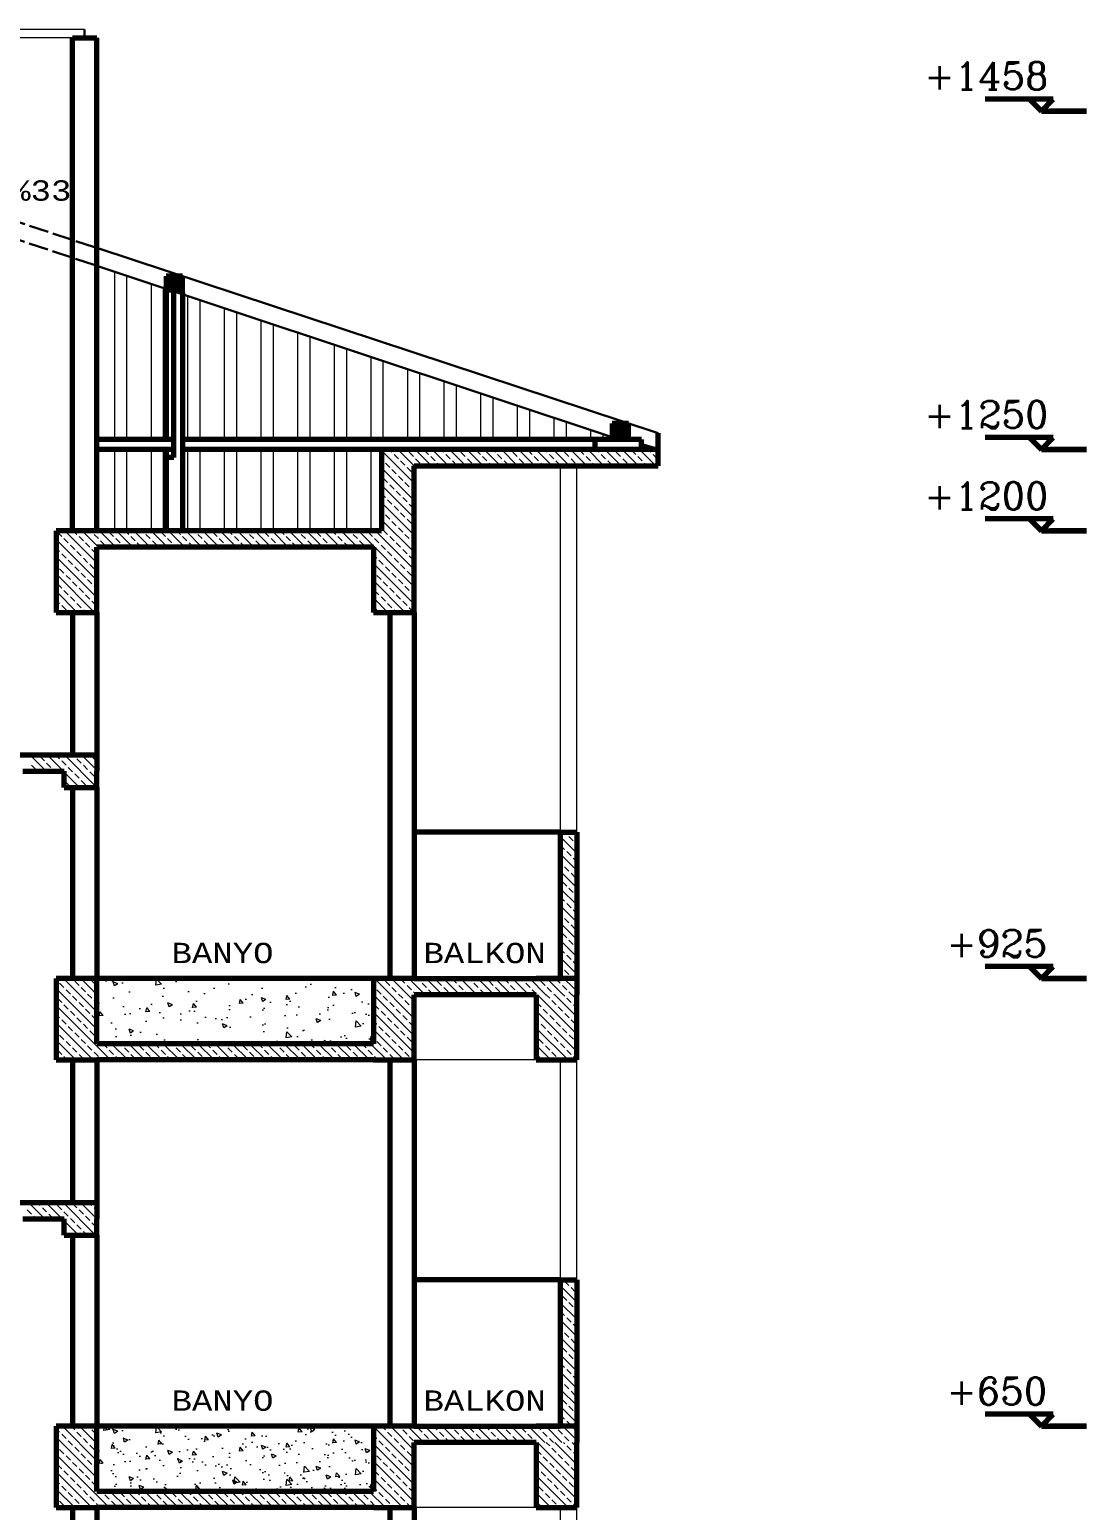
# Model space of a CAD drawing. Header units: millimetres. Extents: x 35860 to 71103, y -11298 to -8385.
# Drawn here: x 55161 to 55810, y -9965 to -9055 of the extents above; entities that cross this region are included whole.
import ezdxf
from ezdxf.enums import TextEntityAlignment as Align

# ---------------------------------------------------------------- set-up
doc = ezdxf.new("R2010")
doc.units = ezdxf.units.MM
doc.header["$MEASUREMENT"] = 0
doc.linetypes.add('ÇİZGİ1', pattern=[15, 12, -3])
doc.layers.get('0').update_dxf_attribs({"lineweight": 15})
for name, color, linetype, lineweight in [('02', 2, 'Continuous', 20), ('03_Yazı', 1, 'Continuous', 30), ('07', 3, 'Continuous', 70)]:
    doc.layers.add(name, color=color, linetype=linetype, lineweight=lineweight)
doc.styles.add('C', font='')
doc.styles.add('ROMANC', font='romanc', dxfattribs={"height": 0.11})
doc.styles.get('C').set_extended_font_data('Courier New Tur')

msp = doc.modelspace()

# ---------------------------------------------------------------- hatches: boundary and pattern name
h = msp.add_hatch()
h.set_pattern_fill('ANSI32,_O', color=256, scale=60, angle=45)
h.set_pattern_definition([(90, (-91.9, 0), (-22.5, 4e-15), []), (90, (-84.4, 7.5), (-22.5, 4e-15), [])])
h.paths.add_polyline_path([(55377.08, -9313.42), (55254.7, -9313.42), (55254.7, -9363.42), (55377.08, -9363.42)])
h.paths.add_polyline_path([(55254.7, -9218.06), (55254.7, -9307.32), (55508.08, -9307.32), (55518.72, -9307.32), (55518.72, -9305.85)])
h.paths.add_polyline_path([(55244.7, -9216.94), (55244.7, -9214.74), (55202.08, -9200.57), (55202.08, -9307.32), (55244.7, -9307.32)])
h.paths.add_polyline_path([(55244.7, -9313.42), (55202.08, -9313.42), (55202.08, -9363.42), (55244.7, -9363.42)])
for points in [[(55244.7, -9216.94), (55244.7, -9206.94), (55254.7, -9206.94), (55254.7, -9216.94)], [(55518.72, -9307.32), (55518.72, -9297.32), (55528.72, -9297.32), (55528.72, -9307.32)]]:
    msp.add_hatch(color=256).paths.add_polyline_path(points)
h = msp.add_hatch()
h.set_pattern_fill('AR-CONC', color=256, scale=4, style=0)
h.set_pattern_definition([(130, (104146.652, -50.935), (-28.690407, -2.510085), [3, -33]), (185, (104146.652, -50.935), (5.550053, 30.087685), [2.4, -26.4]), (79.5486, (104144.26, -51.144), (-23.140375, 27.577582), [2.549608, -28.045684]), (133.8158, (104146.65, -42.935), (-42.689642, -6.62076), [4.5, -49.5]), (83.3644, (104143.094, -43.487), (-37.386508, 38.964715), [3.82441, -42.06852]), (188.8158, (104146.65, -42.935), (-37.386478, 38.964744), [3.6, -39.6]), (159, (104142.652, -44.935), (-23.876282, -16.104756), [3, -33]), (214, (104142.652, -44.935), (-9.732613, 29.006002), [2.4, -26.4]), (108.5486, (104140.662, -46.277), (-33.608905, 12.90122), [2.549608, -28.045684]), (142.5, (104146.652, -50.935), (-0.4863942, 13.3157542), [0, -26.08, 0, -26.8, 0, -26.5]), (172.5, (104146.652, -50.935), (-10.5227815, 15.7764685), [0, -15.28, 0, -25.48, 0, -10.1]), (212.5, (104155.572, -50.935), (-21.3528974, -0.9021949), [0, -10, 0, -31.2, 0, -41.4]), (222.5, (104159.572, -50.935), (-23.327447, 4.004199), [0, -13, 0, -20.72, 0, -29.4])])
h.paths.add_polyline_path([(55202.08, -9638.42), (55372.08, -9638.42), (55372.08, -9678.42), (55202.08, -9678.42)])
h.paths.add_polyline_path([(55202.08, -9913.42), (55372.08, -9913.42), (55372.08, -9953.42), (55202.08, -9953.42)])
h = msp.add_hatch()
h.set_pattern_fill('ANSI33', color=256, scale=30, style=0)
h.set_pattern_definition([(135, (108030.7684, 65.1045), (5.3033009, 5.3033009), []), (135, (108025.465, 65.1045), (5.3033009, 5.3033009), [3.75, -1.875])])
h.paths.add_polyline_path([(55472.08, -9648.42), (55497.08, -9648.42), (55497.08, -9688.42), (55472.08, -9688.42)])
h = msp.add_hatch()
h.set_pattern_fill('AR-CONC', color=256, scale=4, style=0)
h.set_pattern_definition([(130, (104146.652, -325.935), (-28.690407, -2.510085), [3, -33]), (185, (104146.652, -325.935), (5.550053, 30.087685), [2.4, -26.4]), (79.5486, (104144.26, -326.144), (-23.140375, 27.577582), [2.549608, -28.045684]), (133.8158, (104146.65, -317.935), (-42.689642, -6.62076), [4.5, -49.5]), (83.3644, (104143.094, -318.487), (-37.386508, 38.964715), [3.82441, -42.06852]), (188.8158, (104146.65, -317.935), (-37.386478, 38.964744), [3.6, -39.6]), (159, (104142.652, -319.935), (-23.876282, -16.104756), [3, -33]), (214, (104142.652, -319.935), (-9.732613, 29.006002), [2.4, -26.4]), (108.5486, (104140.662, -321.277), (-33.608905, 12.90122), [2.549608, -28.045684]), (142.5, (104146.652, -325.935), (-0.4863942, 13.3157542), [0, -26.08, 0, -26.8, 0, -26.5]), (172.5, (104146.652, -325.935), (-10.5227815, 15.7764685), [0, -15.28, 0, -25.48, 0, -10.1]), (212.5, (104155.572, -325.935), (-21.3528974, -0.9021949), [0, -10, 0, -31.2, 0, -41.4]), (222.5, (104159.572, -325.935), (-23.327447, 4.004199), [0, -13, 0, -20.72, 0, -29.4])])
h.paths.add_polyline_path([(55202.08, -9913.42), (55372.08, -9913.42), (55372.08, -9953.42), (55202.08, -9953.42)])
h.paths.add_polyline_path([(55202.08, -10188.42), (55372.08, -10188.42), (55372.08, -10228.42), (55202.08, -10228.42)])
h = msp.add_hatch()
h.set_pattern_fill('ANSI33', color=256, scale=30, style=0)
h.set_pattern_definition([(135, (108030.7684, -209.8955), (5.3033009, 5.3033009), []), (135, (108025.465, -209.8955), (5.3033009, 5.3033009), [3.75, -1.875])])
h.paths.add_polyline_path([(55472.08, -9923.42), (55497.08, -9923.42), (55497.08, -9963.42), (55472.08, -9963.42)])

# ---------------------------------------------------------------- linework, layer by layer
for p, q in [((55397.08, -9334.08), (55377.08, -9314.08)), ((55383.42, -9315.11), (55381.73, -9313.42)), ((55397.08, -9323.47), (55387.03, -9313.42)), ((55392.7, -9313.78), (55392.34, -9313.42)), ((55396.67, -9317.76), (55394.02, -9315.11)), ((55407.64, -9323.42), (55397.64, -9313.42)), ((55405.96, -9316.43), (55403.3, -9313.78)), ((55418.25, -9323.42), (55408.25, -9313.42)), ((55415.24, -9315.11), (55413.55, -9313.42)), ((55428.85, -9323.42), (55418.85, -9313.42)), ((55424.52, -9313.78), (55424.16, -9313.42)), ((55428.49, -9317.76), (55425.84, -9315.11)), ((55439.46, -9323.42), (55429.46, -9313.42)), ((55437.77, -9316.43), (55435.12, -9313.78)), ((55450.07, -9323.42), (55440.07, -9313.42)), ((55447.06, -9315.11), (55445.37, -9313.42)), ((55460.67, -9323.42), (55450.67, -9313.42)), ((55456.34, -9313.78), (55455.98, -9313.42)), ((55460.31, -9317.76), (55457.66, -9315.11)), ((55471.28, -9323.42), (55461.28, -9313.42)), ((55469.59, -9316.43), (55466.94, -9313.78)), ((55481.89, -9323.42), (55471.89, -9313.42)), ((55478.88, -9315.11), (55477.19, -9313.42)), ((55492.49, -9323.42), (55482.49, -9313.42)), ((55488.16, -9313.78), (55487.8, -9313.42)), ((55492.13, -9317.76), (55489.48, -9315.11)), ((55503.1, -9323.42), (55493.1, -9313.42)), ((55501.41, -9316.43), (55498.76, -9313.78)), ((55513.71, -9323.42), (55503.71, -9313.42)), ((55510.7, -9315.11), (55509.01, -9313.42)), ((55524.31, -9323.42), (55514.31, -9313.42)), ((55519.98, -9313.78), (55519.62, -9313.42)), ((55523.95, -9317.76), (55521.3, -9315.11)), ((55534.92, -9323.42), (55524.92, -9313.42)), ((55533.23, -9316.43), (55530.58, -9313.78)), ((55545.53, -9323.42), (55535.53, -9313.42)), ((55542.51, -9315.11), (55540.83, -9313.42)), ((55547.08, -9314.37), (55546.13, -9313.42)), ((55378.11, -9320.41), (55377.08, -9319.38)), ((55382.09, -9324.39), (55379.44, -9321.74)), ((55387.39, -9319.09), (55384.74, -9316.43)), ((55391.37, -9323.06), (55388.72, -9320.41)), ((55400.65, -9321.74), (55398, -9319.09)), ((55402.34, -9323.42), (55401.98, -9323.06)), ((55409.93, -9320.41), (55407.28, -9317.76)), ((55412.94, -9323.42), (55411.26, -9321.74)), ((55419.21, -9319.09), (55416.56, -9316.43)), ((55423.19, -9323.06), (55420.54, -9320.41)), ((55432.47, -9321.74), (55429.82, -9319.09)), ((55434.16, -9323.42), (55433.8, -9323.06)), ((55441.75, -9320.41), (55439.1, -9317.76)), ((55444.76, -9323.42), (55443.08, -9321.74)), ((55451.03, -9319.09), (55448.38, -9316.43)), ((55455.01, -9323.06), (55452.36, -9320.41)), ((55464.29, -9321.74), (55461.64, -9319.09)), ((55465.98, -9323.42), (55465.62, -9323.06)), ((55473.57, -9320.41), (55470.92, -9317.76)), ((55476.58, -9323.42), (55474.9, -9321.74)), ((55482.85, -9319.09), (55480.2, -9316.43)), ((55486.83, -9323.06), (55484.18, -9320.41)), ((55487.08, -9548.42), (55487.08, -9323.42)), ((55496.11, -9321.74), (55493.46, -9319.09)), ((55497.08, -9548.42), (55497.08, -9323.42)), ((55497.8, -9323.42), (55497.44, -9323.06)), ((55505.39, -9320.41), (55502.74, -9317.76)), ((55508.4, -9323.42), (55506.72, -9321.74)), ((55514.67, -9319.09), (55512.02, -9316.43)), ((55518.65, -9323.06), (55516, -9320.41)), ((55527.93, -9321.74), (55525.28, -9319.09)), ((55529.62, -9323.42), (55529.26, -9323.06)), ((55537.21, -9320.41), (55534.56, -9317.76)), ((55540.22, -9323.42), (55538.54, -9321.74)), ((55546.49, -9319.09), (55543.84, -9316.43)), ((55397.08, -9344.69), (55377.08, -9324.69)), ((55380.76, -9333.67), (55378.11, -9331.02)), ((55386.07, -9328.37), (55383.42, -9325.72)), ((55390.05, -9332.34), (55387.39, -9329.69)), ((55395.35, -9327.04), (55392.7, -9324.39)), ((55397.08, -9328.78), (55396.67, -9328.37)), ((55397.08, -9355.29), (55377.08, -9335.29)), ((55379.44, -9342.95), (55377.08, -9340.6)), ((55384.74, -9337.65), (55382.09, -9335)), ((55388.72, -9341.63), (55386.07, -9338.97)), ((55394.02, -9336.32), (55391.37, -9333.67)), ((55397.08, -9339.38), (55395.35, -9337.65)), ((55397.08, -9365.9), (55377.08, -9345.9)), ((55378.11, -9352.23), (55377.08, -9351.2)), ((55383.42, -9346.93), (55380.76, -9344.28)), ((55387.39, -9350.91), (55384.74, -9348.25)), ((55392.7, -9345.6), (55390.05, -9342.95)), ((55396.67, -9349.58), (55394.02, -9346.93)), ((55397.08, -9376.51), (55377.08, -9356.51)), ((55382.09, -9356.21), (55379.44, -9353.56)), ((55386.07, -9360.19), (55383.42, -9357.54)), ((55391.37, -9354.88), (55388.72, -9352.23)), ((55395.35, -9358.86), (55392.7, -9356.21)), ((55397.08, -9360.6), (55396.67, -9360.19)), ((55202.08, -9393.64), (55177.08, -9368.64)), ((55180.56, -9366.82), (55177.91, -9364.16)), ((55184.54, -9370.79), (55181.89, -9368.14)), ((55202.08, -9383.03), (55182.47, -9363.42)), ((55189.85, -9365.49), (55187.78, -9363.42)), ((55193.82, -9369.47), (55191.17, -9366.82)), ((55203.08, -9373.42), (55193.08, -9363.42)), ((55199.13, -9364.16), (55198.38, -9363.42)), ((55203.1, -9368.14), (55200.45, -9365.49)), ((55213.69, -9373.42), (55203.69, -9363.42)), ((55207.08, -9372.12), (55204.43, -9369.47)), ((55212.38, -9366.82), (55209.73, -9364.16)), ((55216.36, -9370.79), (55213.71, -9368.14)), ((55224.29, -9373.42), (55214.29, -9363.42)), ((55221.67, -9365.49), (55219.6, -9363.42)), ((55225.64, -9369.47), (55222.99, -9366.82)), ((55234.9, -9373.42), (55224.9, -9363.42)), ((55230.95, -9364.16), (55230.2, -9363.42)), ((55234.92, -9368.14), (55232.27, -9365.49)), ((55245.51, -9373.42), (55235.51, -9363.42)), ((55238.9, -9372.12), (55236.25, -9369.47)), ((55244.2, -9366.82), (55241.55, -9364.16)), ((55248.18, -9370.79), (55245.53, -9368.14)), ((55256.11, -9373.42), (55246.11, -9363.42)), ((55253.49, -9365.49), (55251.42, -9363.42)), ((55257.46, -9369.47), (55254.81, -9366.82)), ((55266.72, -9373.42), (55256.72, -9363.42)), ((55262.77, -9364.16), (55262.02, -9363.42)), ((55266.74, -9368.14), (55264.09, -9365.49)), ((55277.33, -9373.42), (55267.33, -9363.42)), ((55270.72, -9372.12), (55268.07, -9369.47)), ((55276.02, -9366.82), (55273.37, -9364.16)), ((55280, -9370.79), (55277.35, -9368.14)), ((55287.93, -9373.42), (55277.93, -9363.42)), ((55285.3, -9365.49), (55283.24, -9363.42)), ((55289.28, -9369.47), (55286.63, -9366.82)), ((55298.54, -9373.42), (55288.54, -9363.42)), ((55294.59, -9364.16), (55293.84, -9363.42)), ((55298.56, -9368.14), (55295.91, -9365.49)), ((55309.15, -9373.42), (55299.15, -9363.42)), ((55302.54, -9372.12), (55299.89, -9369.47)), ((55307.84, -9366.82), (55305.19, -9364.16)), ((55311.82, -9370.79), (55309.17, -9368.14)), ((55319.75, -9373.42), (55309.75, -9363.42)), ((55317.12, -9365.49), (55315.06, -9363.42)), ((55321.1, -9369.47), (55318.45, -9366.82)), ((55330.36, -9373.42), (55320.36, -9363.42)), ((55326.41, -9364.16), (55325.66, -9363.42)), ((55330.38, -9368.14), (55327.73, -9365.49)), ((55340.97, -9373.42), (55330.97, -9363.42)), ((55334.36, -9372.12), (55331.71, -9369.47)), ((55339.66, -9366.82), (55337.01, -9364.16)), ((55343.64, -9370.79), (55340.99, -9368.14)), ((55351.57, -9373.42), (55341.57, -9363.42)), ((55348.94, -9365.49), (55346.88, -9363.42)), ((55352.92, -9369.47), (55350.27, -9366.82)), ((55362.18, -9373.42), (55352.18, -9363.42)), ((55358.23, -9364.16), (55357.48, -9363.42)), ((55362.2, -9368.14), (55359.55, -9365.49)), ((55397.08, -9397.72), (55362.79, -9363.42)), ((55366.18, -9372.12), (55363.53, -9369.47)), ((55371.48, -9366.82), (55368.83, -9364.16)), ((55375.46, -9370.79), (55372.81, -9368.14)), ((55397.08, -9387.11), (55373.39, -9363.42)), ((55380.76, -9365.49), (55378.11, -9362.84)), ((55384.74, -9369.47), (55382.09, -9366.82)), ((55390.05, -9364.16), (55387.39, -9361.51)), ((55394.02, -9368.14), (55391.37, -9365.49)), ((55397.08, -9371.2), (55395.35, -9369.47)), ((55179.24, -9376.1), (55177.08, -9373.94)), ((55183.22, -9380.07), (55180.56, -9377.42)), ((55188.52, -9374.77), (55185.87, -9372.12)), ((55192.5, -9378.75), (55189.85, -9376.1)), ((55197.8, -9373.45), (55195.15, -9370.79)), ((55201.78, -9377.42), (55199.13, -9374.77)), ((55218.99, -9373.42), (55217.69, -9372.12)), ((55229.6, -9373.42), (55226.97, -9370.79)), ((55250.81, -9373.42), (55249.51, -9372.12)), ((55261.42, -9373.42), (55258.79, -9370.79)), ((55282.63, -9373.42), (55281.33, -9372.12)), ((55293.24, -9373.42), (55290.61, -9370.79)), ((55314.45, -9373.42), (55313.15, -9372.12)), ((55325.06, -9373.42), (55322.43, -9370.79)), ((55346.27, -9373.42), (55344.97, -9372.12)), ((55356.88, -9373.42), (55354.25, -9370.79)), ((55374.14, -9380.07), (55372.08, -9378.02)), ((55379.44, -9374.77), (55376.79, -9372.12)), ((55383.42, -9378.75), (55380.76, -9376.1)), ((55388.72, -9373.45), (55386.07, -9370.79)), ((55392.7, -9377.42), (55390.05, -9374.77)), ((55396.67, -9381.4), (55394.02, -9378.75)), ((55202.08, -9404.25), (55177.08, -9379.25)), ((55177.91, -9385.38), (55177.08, -9384.55)), ((55181.89, -9389.36), (55179.24, -9386.7)), ((55187.19, -9384.05), (55184.54, -9381.4)), ((55191.17, -9388.03), (55188.52, -9385.38)), ((55196.47, -9382.73), (55193.82, -9380.07)), ((55200.45, -9386.7), (55197.8, -9384.05)), ((55397.08, -9408.33), (55372.08, -9383.33)), ((55378.11, -9384.05), (55375.46, -9381.4)), ((55382.09, -9388.03), (55379.44, -9385.38)), ((55387.39, -9382.73), (55384.74, -9380.07)), ((55391.37, -9386.7), (55388.72, -9384.05)), ((55200.65, -9413.42), (55177.08, -9389.85)), ((55180.56, -9398.64), (55177.91, -9395.98)), ((55185.87, -9393.33), (55183.22, -9390.68)), ((55189.85, -9397.31), (55187.19, -9394.66)), ((55195.15, -9392.01), (55192.5, -9389.36)), ((55199.13, -9395.98), (55196.47, -9393.33)), ((55202.08, -9388.34), (55201.78, -9388.03)), ((55372.81, -9389.36), (55372.08, -9388.63)), ((55391.57, -9413.42), (55372.08, -9393.93)), ((55376.79, -9393.33), (55374.14, -9390.68)), ((55380.76, -9397.31), (55378.11, -9394.66)), ((55386.07, -9392.01), (55383.42, -9389.36)), ((55390.05, -9395.98), (55387.39, -9393.33)), ((55395.35, -9390.68), (55392.7, -9388.03)), ((55397.08, -9392.42), (55396.67, -9392.01)), ((55190.05, -9413.42), (55177.08, -9400.46)), ((55179.24, -9407.92), (55177.08, -9405.76)), ((55184.54, -9402.61), (55181.89, -9399.96)), ((55188.52, -9406.59), (55185.87, -9403.94)), ((55193.82, -9401.29), (55191.17, -9398.64)), ((55197.8, -9405.26), (55195.15, -9402.61)), ((55202.08, -9398.94), (55200.45, -9397.31)), ((55380.97, -9413.42), (55372.08, -9404.54)), ((55375.46, -9402.61), (55372.81, -9399.96)), ((55379.44, -9406.59), (55376.79, -9403.94)), ((55384.74, -9401.29), (55382.09, -9398.64)), ((55388.72, -9405.26), (55386.07, -9402.61)), ((55394.02, -9399.96), (55391.37, -9397.31)), ((55397.08, -9403.02), (55395.35, -9401.29)), ((55179.44, -9413.42), (55177.08, -9411.07)), ((55183.22, -9411.89), (55180.56, -9409.24)), ((55184.74, -9413.42), (55184.54, -9413.22)), ((55192.5, -9410.57), (55189.85, -9407.92)), ((55195.35, -9413.42), (55193.82, -9411.89)), ((55201.78, -9409.24), (55199.13, -9406.59)), ((55374.14, -9411.89), (55372.08, -9409.84)), ((55375.66, -9413.42), (55375.46, -9413.22)), ((55383.42, -9410.57), (55380.76, -9407.92)), ((55386.27, -9413.42), (55384.74, -9411.89)), ((55392.7, -9409.24), (55390.05, -9406.59)), ((55396.67, -9413.22), (55394.02, -9410.57)), ((55170.94, -9510.98), (55160.94, -9500.98)), ((55169.96, -9504.7), (55167.31, -9502.05)), ((55173.94, -9508.68), (55171.28, -9506.03)), ((55181.54, -9510.98), (55171.54, -9500.98)), ((55179.24, -9503.38), (55176.85, -9500.98)), ((55183.22, -9507.35), (55180.56, -9504.7)), ((55202.08, -9520.92), (55182.15, -9500.98)), ((55188.52, -9502.05), (55187.45, -9500.98)), ((55192.5, -9506.03), (55189.85, -9503.38)), ((55202.08, -9510.31), (55192.76, -9500.98)), ((55201.78, -9504.7), (55199.13, -9502.05)), ((55164.65, -9510.01), (55162, -9507.35)), ((55176.24, -9510.98), (55175.26, -9510.01)), ((55191.54, -9520.98), (55182.08, -9511.52)), ((55187.19, -9511.33), (55184.54, -9508.68)), ((55191.17, -9515.31), (55188.52, -9512.66)), ((55196.47, -9510.01), (55193.82, -9507.35)), ((55200.45, -9513.98), (55197.8, -9511.33)), ((55202.08, -9515.61), (55201.78, -9515.31)), ((55185.87, -9520.61), (55183.22, -9517.96)), ((55195.15, -9519.29), (55192.5, -9516.63)), ((55196.85, -9520.98), (55196.47, -9520.61)), ((55497.08, -9561.36), (55487.08, -9551.36)), ((55490.81, -9549.78), (55489.45, -9548.42)), ((55494.79, -9553.76), (55492.13, -9551.11)), ((55497.08, -9550.75), (55494.75, -9548.42)), ((55489.48, -9559.06), (55487.08, -9556.66)), ((55493.46, -9563.04), (55490.81, -9560.39)), ((55497.08, -9556.06), (55496.11, -9555.08)), ((55497.08, -9571.97), (55487.08, -9561.97)), ((55488.16, -9568.34), (55487.08, -9567.27)), ((55492.13, -9572.32), (55489.48, -9569.67)), ((55497.08, -9566.66), (55494.79, -9564.36)), ((55497.08, -9582.57), (55487.08, -9572.57)), ((55490.81, -9581.6), (55488.16, -9578.95)), ((55496.11, -9576.3), (55493.46, -9573.64)), ((55497.08, -9593.18), (55487.08, -9583.18)), ((55494.79, -9585.58), (55492.13, -9582.93)), ((55497.08, -9587.88), (55496.11, -9586.9)), ((55489.48, -9590.88), (55487.08, -9588.48)), ((55497.08, -9603.79), (55487.08, -9593.79)), ((55493.46, -9594.86), (55490.81, -9592.21)), ((55497.08, -9598.48), (55494.79, -9596.18)), ((55488.16, -9600.16), (55487.08, -9599.09)), ((55497.08, -9614.39), (55487.08, -9604.39)), ((55492.13, -9604.14), (55489.48, -9601.49)), ((55496.11, -9608.12), (55493.46, -9605.46)), ((55497.08, -9625), (55487.08, -9615)), ((55490.81, -9613.42), (55488.16, -9610.77)), ((55494.79, -9617.4), (55492.13, -9614.75)), ((55489.48, -9622.7), (55487.08, -9620.3)), ((55493.46, -9626.68), (55490.81, -9624.03)), ((55497.08, -9619.7), (55496.11, -9618.72)), ((55497.08, -9635.61), (55487.08, -9625.61)), ((55488.16, -9631.98), (55487.08, -9630.91)), ((55492.13, -9635.96), (55489.48, -9633.31)), ((55497.08, -9630.3), (55494.79, -9628)), ((55177.91, -9639.94), (55177.08, -9639.11)), ((55181.89, -9643.91), (55179.24, -9641.26)), ((55202.08, -9658.8), (55181.7, -9638.42)), ((55187.19, -9638.61), (55187.01, -9638.42)), ((55191.17, -9642.59), (55188.52, -9639.94)), ((55202.08, -9648.2), (55192.31, -9638.42)), ((55200.45, -9641.26), (55197.8, -9638.61)), ((55202.08, -9642.89), (55201.78, -9642.59)), ((55397.08, -9662.88), (55372.62, -9638.42)), ((55378.11, -9638.61), (55377.92, -9638.42)), ((55382.09, -9642.59), (55379.44, -9639.94)), ((55397.08, -9652.28), (55383.23, -9638.42)), ((55391.37, -9641.26), (55388.72, -9638.61)), ((55395.35, -9645.24), (55392.7, -9642.59)), ((55403.83, -9648.42), (55393.83, -9638.42)), ((55400.65, -9639.94), (55399.14, -9638.42)), ((55404.63, -9643.91), (55401.98, -9641.26)), ((55414.44, -9648.42), (55404.44, -9638.42)), ((55409.93, -9638.61), (55409.74, -9638.42)), ((55413.91, -9642.59), (55411.26, -9639.94)), ((55425.05, -9648.42), (55415.05, -9638.42)), ((55423.19, -9641.26), (55420.54, -9638.61)), ((55427.17, -9645.24), (55424.52, -9642.59)), ((55435.65, -9648.42), (55425.65, -9638.42)), ((55432.47, -9639.94), (55430.96, -9638.42)), ((55436.45, -9643.91), (55433.8, -9641.26)), ((55446.26, -9648.42), (55436.26, -9638.42)), ((55441.75, -9638.61), (55441.56, -9638.42)), ((55445.73, -9642.59), (55443.08, -9639.94)), ((55456.87, -9648.42), (55446.87, -9638.42)), ((55455.01, -9641.26), (55452.36, -9638.61)), ((55458.99, -9645.24), (55456.34, -9642.59)), ((55467.47, -9648.42), (55457.47, -9638.42)), ((55464.29, -9639.94), (55462.78, -9638.42)), ((55468.27, -9643.91), (55465.62, -9641.26)), ((55478.08, -9648.42), (55468.08, -9638.42)), ((55473.57, -9638.61), (55473.38, -9638.42)), ((55477.55, -9642.59), (55474.9, -9639.94)), ((55488.69, -9648.42), (55478.69, -9638.42)), ((55486.83, -9641.26), (55484.18, -9638.61)), ((55497.08, -9646.21), (55487.08, -9636.21)), ((55490.81, -9645.24), (55488.16, -9642.59)), ((55496.11, -9639.94), (55493.46, -9637.28)), ((55202.08, -9669.41), (55177.08, -9644.41)), ((55180.56, -9653.19), (55177.91, -9650.54)), ((55185.87, -9647.89), (55183.22, -9645.24)), ((55189.85, -9651.87), (55187.19, -9649.22)), ((55195.15, -9646.57), (55192.5, -9643.91)), ((55199.13, -9650.54), (55196.47, -9647.89)), ((55372.81, -9643.91), (55372.08, -9643.19)), ((55397.08, -9673.49), (55372.08, -9648.49)), ((55376.79, -9647.89), (55374.14, -9645.24)), ((55380.76, -9651.87), (55378.11, -9649.22)), ((55386.07, -9646.57), (55383.42, -9643.91)), ((55390.05, -9650.54), (55387.39, -9647.89)), ((55398.53, -9648.42), (55396.67, -9646.57)), ((55408.61, -9647.89), (55405.96, -9645.24)), ((55417.89, -9646.57), (55415.24, -9643.91)), ((55419.74, -9648.42), (55419.21, -9647.89)), ((55430.35, -9648.42), (55428.49, -9646.57)), ((55440.43, -9647.89), (55437.77, -9645.24)), ((55449.71, -9646.57), (55447.06, -9643.91)), ((55451.56, -9648.42), (55451.03, -9647.89)), ((55462.17, -9648.42), (55460.31, -9646.57)), ((55472.25, -9647.89), (55469.59, -9645.24)), ((55481.53, -9646.57), (55478.88, -9643.91)), ((55483.38, -9648.42), (55482.85, -9647.89)), ((55493.99, -9648.42), (55492.13, -9646.57)), ((55210.49, -9688.42), (55177.08, -9655.02)), ((55179.24, -9662.48), (55177.08, -9660.32)), ((55184.54, -9657.17), (55181.89, -9654.52)), ((55188.52, -9661.15), (55185.87, -9658.5)), ((55193.82, -9655.85), (55191.17, -9653.19)), ((55197.8, -9659.82), (55195.15, -9657.17)), ((55202.08, -9653.5), (55200.45, -9651.87)), ((55397.08, -9684.1), (55372.08, -9659.1)), ((55375.46, -9657.17), (55372.81, -9654.52)), ((55379.44, -9661.15), (55376.79, -9658.5)), ((55384.74, -9655.85), (55382.09, -9653.19)), ((55388.72, -9659.82), (55386.07, -9657.17)), ((55394.02, -9654.52), (55391.37, -9651.87)), ((55397.08, -9657.58), (55395.35, -9655.85)), ((55199.88, -9688.42), (55177.08, -9665.62)), ((55183.22, -9666.45), (55180.56, -9663.8)), ((55187.19, -9670.43), (55184.54, -9667.78)), ((55192.5, -9665.13), (55189.85, -9662.48)), ((55196.47, -9669.1), (55193.82, -9666.45)), ((55201.78, -9663.8), (55199.13, -9661.15)), ((55374.14, -9666.45), (55372.08, -9664.4)), ((55390.8, -9688.42), (55372.08, -9669.7)), ((55378.11, -9670.43), (55375.46, -9667.78)), ((55383.42, -9665.13), (55380.76, -9662.48)), ((55387.39, -9669.1), (55384.74, -9666.45)), ((55392.7, -9663.8), (55390.05, -9661.15)), ((55396.67, -9667.78), (55394.02, -9665.13)), ((55177.91, -9671.76), (55177.08, -9670.93)), ((55189.28, -9688.42), (55177.08, -9676.23)), ((55181.89, -9675.73), (55179.24, -9673.08)), ((55185.87, -9679.71), (55183.22, -9677.06)), ((55191.17, -9674.41), (55188.52, -9671.76)), ((55195.15, -9678.38), (55192.5, -9675.73)), ((55200.45, -9673.08), (55197.8, -9670.43)), ((55202.08, -9674.71), (55201.78, -9674.41)), ((55208.41, -9681.04), (55205.79, -9678.42)), ((55221.1, -9688.42), (55211.1, -9678.42)), ((55217.69, -9679.71), (55216.4, -9678.42)), ((55231.7, -9688.42), (55221.7, -9678.42)), ((55242.31, -9688.42), (55232.31, -9678.42)), ((55240.23, -9681.04), (55237.61, -9678.42)), ((55252.92, -9688.42), (55242.92, -9678.42)), ((55249.51, -9679.71), (55248.22, -9678.42)), ((55263.52, -9688.42), (55253.52, -9678.42)), ((55274.13, -9688.42), (55264.13, -9678.42)), ((55272.05, -9681.04), (55269.43, -9678.42)), ((55284.74, -9688.42), (55274.74, -9678.42)), ((55281.33, -9679.71), (55280.04, -9678.42)), ((55295.34, -9688.42), (55285.34, -9678.42)), ((55305.95, -9688.42), (55295.95, -9678.42)), ((55303.87, -9681.04), (55301.25, -9678.42)), ((55316.56, -9688.42), (55306.56, -9678.42)), ((55313.15, -9679.71), (55311.86, -9678.42)), ((55327.16, -9688.42), (55317.16, -9678.42)), ((55337.77, -9688.42), (55327.77, -9678.42)), ((55335.69, -9681.04), (55333.07, -9678.42)), ((55348.38, -9688.42), (55338.38, -9678.42)), ((55344.97, -9679.71), (55343.68, -9678.42)), ((55358.98, -9688.42), (55348.98, -9678.42)), ((55369.59, -9688.42), (55359.59, -9678.42)), ((55367.51, -9681.04), (55364.89, -9678.42)), ((55380.2, -9688.42), (55370.2, -9678.42)), ((55372.81, -9675.73), (55372.08, -9675.01)), ((55376.79, -9679.71), (55374.14, -9677.06)), ((55382.09, -9674.41), (55379.44, -9671.76)), ((55386.07, -9678.38), (55383.42, -9675.73)), ((55391.37, -9673.08), (55388.72, -9670.43)), ((55395.35, -9677.06), (55392.7, -9674.41)), ((55397.08, -9678.79), (55396.67, -9678.38)), ((55178.67, -9688.42), (55177.08, -9686.84)), ((55180.56, -9685.01), (55177.91, -9682.36)), ((55183.97, -9688.42), (55181.89, -9686.34)), ((55189.85, -9683.69), (55187.19, -9681.04)), ((55193.82, -9687.67), (55191.17, -9685.01)), ((55199.13, -9682.36), (55196.47, -9679.71)), ((55203.1, -9686.34), (55200.45, -9683.69)), ((55205.19, -9688.42), (55204.43, -9687.67)), ((55212.38, -9685.01), (55209.73, -9682.36)), ((55215.79, -9688.42), (55213.71, -9686.34)), ((55221.67, -9683.69), (55219.01, -9681.04)), ((55225.64, -9687.67), (55222.99, -9685.01)), ((55230.95, -9682.36), (55228.29, -9679.71)), ((55234.92, -9686.34), (55232.27, -9683.69)), ((55237.01, -9688.42), (55236.25, -9687.67)), ((55244.2, -9685.01), (55241.55, -9682.36)), ((55247.61, -9688.42), (55245.53, -9686.34)), ((55253.49, -9683.69), (55250.83, -9681.04)), ((55257.46, -9687.67), (55254.81, -9685.01)), ((55262.77, -9682.36), (55260.11, -9679.71)), ((55266.74, -9686.34), (55264.09, -9683.69)), ((55268.83, -9688.42), (55268.07, -9687.67)), ((55276.02, -9685.01), (55273.37, -9682.36)), ((55279.43, -9688.42), (55277.35, -9686.34)), ((55285.3, -9683.69), (55282.65, -9681.04)), ((55289.28, -9687.67), (55286.63, -9685.01)), ((55294.59, -9682.36), (55291.93, -9679.71)), ((55298.56, -9686.34), (55295.91, -9683.69)), ((55300.65, -9688.42), (55299.89, -9687.67)), ((55307.84, -9685.01), (55305.19, -9682.36)), ((55311.25, -9688.42), (55309.17, -9686.34)), ((55317.12, -9683.69), (55314.47, -9681.04)), ((55321.1, -9687.67), (55318.45, -9685.01)), ((55326.41, -9682.36), (55323.75, -9679.71)), ((55330.38, -9686.34), (55327.73, -9683.69)), ((55332.47, -9688.42), (55331.71, -9687.67)), ((55339.66, -9685.01), (55337.01, -9682.36)), ((55343.07, -9688.42), (55340.99, -9686.34)), ((55348.94, -9683.69), (55346.29, -9681.04)), ((55352.92, -9687.67), (55350.27, -9685.01)), ((55358.23, -9682.36), (55355.57, -9679.71)), ((55362.2, -9686.34), (55359.55, -9683.69)), ((55364.29, -9688.42), (55363.53, -9687.67)), ((55371.48, -9685.01), (55368.83, -9682.36)), ((55374.89, -9688.42), (55372.81, -9686.34)), ((55380.76, -9683.69), (55378.11, -9681.04)), ((55384.74, -9687.67), (55382.09, -9685.01)), ((55390.05, -9682.36), (55387.39, -9679.71)), ((55394.02, -9686.34), (55391.37, -9683.69)), ((55396.11, -9688.42), (55395.35, -9687.67)), ((55487.08, -9823.42), (55487.08, -9688.42)), ((55497.08, -9823.42), (55497.08, -9688.42)), ((55170.16, -9785.98), (55160.16, -9775.98)), ((55167.31, -9777.82), (55165.47, -9775.98)), ((55171.28, -9781.8), (55168.63, -9779.15)), ((55180.77, -9785.98), (55170.77, -9775.98)), ((55176.59, -9776.5), (55176.07, -9775.98)), ((55180.56, -9780.47), (55177.91, -9777.82)), ((55201.38, -9795.98), (55181.38, -9775.98)), ((55189.85, -9779.15), (55187.19, -9776.5)), ((55202.08, -9786.08), (55191.98, -9775.98)), ((55199.13, -9777.82), (55197.29, -9775.98)), ((55202.08, -9780.78), (55200.45, -9779.15)), ((55162, -9783.13), (55159.35, -9780.47)), ((55164.86, -9785.98), (55163.33, -9784.45)), ((55175.26, -9785.78), (55172.61, -9783.13)), ((55184.54, -9784.45), (55181.89, -9781.8)), ((55190.77, -9795.98), (55182.08, -9787.3)), ((55188.52, -9788.43), (55185.87, -9785.78)), ((55193.82, -9783.13), (55191.17, -9780.47)), ((55197.8, -9787.1), (55195.15, -9784.45)), ((55183.22, -9793.73), (55182.08, -9792.6)), ((55185.47, -9795.98), (55184.54, -9795.06)), ((55192.5, -9792.41), (55189.85, -9789.75)), ((55196.07, -9795.98), (55193.82, -9793.73)), ((55201.78, -9791.08), (55199.13, -9788.43)), ((55492.13, -9826.88), (55489.48, -9824.23)), ((55497.08, -9826.52), (55493.98, -9823.42)), ((55497.08, -9837.13), (55487.08, -9827.13)), ((55490.81, -9836.16), (55488.16, -9833.51)), ((55496.11, -9830.85), (55493.46, -9828.2)), ((55497.08, -9847.74), (55487.08, -9837.74)), ((55494.79, -9840.14), (55492.13, -9837.48)), ((55497.08, -9842.43), (55496.11, -9841.46)), ((55489.48, -9845.44), (55487.08, -9843.04)), ((55497.08, -9858.34), (55487.08, -9848.34)), ((55493.46, -9849.42), (55490.81, -9846.76)), ((55497.08, -9853.04), (55494.79, -9850.74)), ((55488.16, -9854.72), (55487.08, -9853.65)), ((55497.08, -9868.95), (55487.08, -9858.95)), ((55492.13, -9858.7), (55489.48, -9856.05)), ((55496.11, -9862.67), (55493.46, -9860.02)), ((55497.08, -9879.56), (55487.08, -9869.56)), ((55490.81, -9867.98), (55488.16, -9865.33)), ((55494.79, -9871.96), (55492.13, -9869.3)), ((55489.48, -9877.26), (55487.08, -9874.86)), ((55493.46, -9881.24), (55490.81, -9878.58)), ((55497.08, -9874.25), (55496.11, -9873.28)), ((55497.08, -9890.16), (55487.08, -9880.16)), ((55488.16, -9886.54), (55487.08, -9885.47)), ((55492.13, -9890.52), (55489.48, -9887.87)), ((55497.08, -9884.86), (55494.79, -9882.56)), ((55497.08, -9900.77), (55487.08, -9890.77)), ((55490.81, -9899.8), (55488.16, -9897.15)), ((55496.11, -9894.49), (55493.46, -9891.84)), ((55497.08, -9911.38), (55487.08, -9901.38)), ((55494.79, -9903.78), (55492.13, -9901.12)), ((55497.08, -9906.07), (55496.11, -9905.1)), ((55179.24, -9917.03), (55177.08, -9914.88)), ((55202.08, -9934.58), (55180.93, -9913.42)), ((55188.52, -9915.71), (55186.23, -9913.42)), ((55202.08, -9923.97), (55191.54, -9913.42)), ((55197.8, -9914.38), (55196.84, -9913.42)), ((55397.08, -9938.66), (55372.08, -9913.66)), ((55379.44, -9915.71), (55377.15, -9913.42)), ((55397.08, -9928.05), (55382.46, -9913.42)), ((55388.72, -9914.38), (55387.76, -9913.42)), ((55403.06, -9923.42), (55393.06, -9913.42)), ((55401.98, -9917.03), (55399.33, -9914.38)), ((55413.67, -9923.42), (55403.67, -9913.42)), ((55411.26, -9915.71), (55408.97, -9913.42)), ((55424.28, -9923.42), (55414.28, -9913.42)), ((55420.54, -9914.38), (55419.58, -9913.42)), ((55434.88, -9923.42), (55424.88, -9913.42)), ((55433.8, -9917.03), (55431.15, -9914.38)), ((55445.49, -9923.42), (55435.49, -9913.42)), ((55443.08, -9915.71), (55440.79, -9913.42)), ((55456.1, -9923.42), (55446.1, -9913.42)), ((55452.36, -9914.38), (55451.4, -9913.42)), ((55466.7, -9923.42), (55456.7, -9913.42)), ((55465.62, -9917.03), (55462.97, -9914.38)), ((55477.31, -9923.42), (55467.31, -9913.42)), ((55474.9, -9915.71), (55472.61, -9913.42)), ((55487.92, -9923.42), (55477.92, -9913.42)), ((55484.18, -9914.38), (55483.22, -9913.42)), ((55489.48, -9909.08), (55487.08, -9906.68)), ((55497.08, -9921.98), (55487.08, -9911.98)), ((55493.46, -9913.06), (55490.81, -9910.4)), ((55497.08, -9916.68), (55494.79, -9914.38)), ((55202.08, -9945.18), (55177.08, -9920.18)), ((55183.22, -9921.01), (55180.56, -9918.36)), ((55187.19, -9924.99), (55184.54, -9922.34)), ((55192.5, -9919.69), (55189.85, -9917.03)), ((55196.47, -9923.66), (55193.82, -9921.01)), ((55201.78, -9918.36), (55199.13, -9915.71)), ((55374.14, -9921.01), (55372.08, -9918.96)), ((55397.08, -9949.26), (55372.08, -9924.26)), ((55378.11, -9924.99), (55375.46, -9922.34)), ((55383.42, -9919.69), (55380.76, -9917.03)), ((55387.39, -9923.66), (55384.74, -9921.01)), ((55392.7, -9918.36), (55390.05, -9915.71)), ((55396.67, -9922.34), (55394.02, -9919.69)), ((55405.96, -9921.01), (55403.3, -9918.36)), ((55408.37, -9923.42), (55407.28, -9922.34)), ((55415.24, -9919.69), (55412.58, -9917.03)), ((55418.97, -9923.42), (55416.56, -9921.01)), ((55424.52, -9918.36), (55421.86, -9915.71)), ((55428.49, -9922.34), (55425.84, -9919.69)), ((55437.77, -9921.01), (55435.12, -9918.36)), ((55440.19, -9923.42), (55439.1, -9922.34)), ((55447.06, -9919.69), (55444.4, -9917.03)), ((55450.79, -9923.42), (55448.38, -9921.01)), ((55456.34, -9918.36), (55453.68, -9915.71)), ((55460.31, -9922.34), (55457.66, -9919.69)), ((55469.59, -9921.01), (55466.94, -9918.36)), ((55472.01, -9923.42), (55470.92, -9922.34)), ((55478.88, -9919.69), (55476.22, -9917.03)), ((55482.61, -9923.42), (55480.2, -9921.01)), ((55488.16, -9918.36), (55485.5, -9915.71)), ((55492.13, -9922.34), (55489.48, -9919.69)), ((55177.91, -9926.31), (55177.08, -9925.49)), ((55209.72, -9963.42), (55177.08, -9930.79)), ((55181.89, -9930.29), (55179.24, -9927.64)), ((55185.87, -9934.27), (55183.22, -9931.62)), ((55191.17, -9928.97), (55188.52, -9926.31)), ((55195.15, -9932.94), (55192.5, -9930.29)), ((55200.45, -9927.64), (55197.8, -9924.99)), ((55202.08, -9929.27), (55201.78, -9928.97)), ((55372.81, -9930.29), (55372.08, -9929.57)), ((55376.79, -9934.27), (55374.14, -9931.62)), ((55382.09, -9928.97), (55379.44, -9926.31)), ((55386.07, -9932.94), (55383.42, -9930.29)), ((55391.37, -9927.64), (55388.72, -9924.99)), ((55395.35, -9931.62), (55392.7, -9928.97)), ((55397.08, -9933.35), (55396.67, -9932.94)), ((55199.11, -9963.42), (55177.08, -9941.4)), ((55180.56, -9939.57), (55177.91, -9936.92)), ((55184.54, -9943.55), (55181.89, -9940.9)), ((55189.85, -9938.25), (55187.19, -9935.6)), ((55193.82, -9942.22), (55191.17, -9939.57)), ((55199.13, -9936.92), (55196.47, -9934.27)), ((55202.08, -9939.88), (55200.45, -9938.25)), ((55397.08, -9959.87), (55372.08, -9934.87)), ((55375.46, -9943.55), (55372.81, -9940.9)), ((55380.76, -9938.25), (55378.11, -9935.6)), ((55384.74, -9942.22), (55382.09, -9939.57)), ((55390.05, -9936.92), (55387.39, -9934.27)), ((55394.02, -9940.9), (55391.37, -9938.25)), ((55397.08, -9943.96), (55395.35, -9942.22)), ((55179.24, -9948.85), (55177.08, -9946.7)), ((55188.5, -9963.42), (55177.08, -9952)), ((55183.22, -9952.83), (55180.56, -9950.18)), ((55188.52, -9947.53), (55185.87, -9944.88)), ((55192.5, -9951.5), (55189.85, -9948.85)), ((55197.8, -9946.2), (55195.15, -9943.55)), ((55201.78, -9950.18), (55199.13, -9947.53)), ((55390.03, -9963.42), (55372.08, -9945.48)), ((55374.14, -9952.83), (55372.08, -9950.78)), ((55379.44, -9947.53), (55376.79, -9944.88)), ((55383.42, -9951.5), (55380.76, -9948.85)), ((55388.72, -9946.2), (55386.07, -9943.55)), ((55392.7, -9950.18), (55390.05, -9947.53)), ((55396.67, -9954.16), (55394.02, -9951.5)), ((55177.91, -9958.13), (55177.08, -9957.31)), ((55181.89, -9962.11), (55179.24, -9959.46)), ((55187.19, -9956.81), (55184.54, -9954.16)), ((55191.17, -9960.79), (55188.52, -9958.13)), ((55196.47, -9955.48), (55193.82, -9952.83)), ((55200.45, -9959.46), (55197.8, -9956.81)), ((55204.41, -9963.42), (55201.78, -9960.79)), ((55205.76, -9954.16), (55205.02, -9953.42)), ((55209.73, -9958.13), (55207.08, -9955.48)), ((55220.32, -9963.42), (55210.32, -9953.42)), ((55213.71, -9962.11), (55211.06, -9959.46)), ((55219.01, -9956.81), (55216.36, -9954.16)), ((55222.99, -9960.79), (55220.34, -9958.13)), ((55230.93, -9963.42), (55220.93, -9953.42)), ((55228.29, -9955.48), (55226.23, -9953.42)), ((55232.27, -9959.46), (55229.62, -9956.81)), ((55241.54, -9963.42), (55231.54, -9953.42)), ((55236.23, -9963.42), (55233.6, -9960.79)), ((55237.58, -9954.16), (55236.84, -9953.42)), ((55241.55, -9958.13), (55238.9, -9955.48)), ((55252.14, -9963.42), (55242.14, -9953.42)), ((55245.53, -9962.11), (55242.88, -9959.46)), ((55250.83, -9956.81), (55248.18, -9954.16)), ((55254.81, -9960.79), (55252.16, -9958.13)), ((55262.75, -9963.42), (55252.75, -9953.42)), ((55260.11, -9955.48), (55258.05, -9953.42)), ((55264.09, -9959.46), (55261.44, -9956.81)), ((55273.36, -9963.42), (55263.36, -9953.42)), ((55268.05, -9963.42), (55265.42, -9960.79)), ((55269.4, -9954.16), (55268.66, -9953.42)), ((55273.37, -9958.13), (55270.72, -9955.48)), ((55283.96, -9963.42), (55273.96, -9953.42)), ((55277.35, -9962.11), (55274.7, -9959.46)), ((55282.65, -9956.81), (55280, -9954.16)), ((55286.63, -9960.79), (55283.98, -9958.13)), ((55294.57, -9963.42), (55284.57, -9953.42)), ((55291.93, -9955.48), (55289.87, -9953.42)), ((55295.91, -9959.46), (55293.26, -9956.81)), ((55305.18, -9963.42), (55295.18, -9953.42)), ((55299.87, -9963.42), (55297.24, -9960.79)), ((55301.21, -9954.16), (55300.48, -9953.42)), ((55305.19, -9958.13), (55302.54, -9955.48)), ((55315.78, -9963.42), (55305.78, -9953.42)), ((55309.17, -9962.11), (55306.52, -9959.46)), ((55314.47, -9956.81), (55311.82, -9954.16)), ((55318.45, -9960.79), (55315.8, -9958.13)), ((55326.39, -9963.42), (55316.39, -9953.42)), ((55323.75, -9955.48), (55321.69, -9953.42)), ((55327.73, -9959.46), (55325.08, -9956.81)), ((55337, -9963.42), (55327, -9953.42)), ((55331.69, -9963.42), (55329.06, -9960.79)), ((55333.03, -9954.16), (55332.3, -9953.42)), ((55337.01, -9958.13), (55334.36, -9955.48)), ((55347.6, -9963.42), (55337.6, -9953.42)), ((55340.99, -9962.11), (55338.34, -9959.46)), ((55346.29, -9956.81), (55343.64, -9954.16)), ((55350.27, -9960.79), (55347.62, -9958.13)), ((55358.21, -9963.42), (55348.21, -9953.42)), ((55355.57, -9955.48), (55353.51, -9953.42)), ((55359.55, -9959.46), (55356.9, -9956.81)), ((55368.82, -9963.42), (55358.82, -9953.42)), ((55363.51, -9963.42), (55360.88, -9960.79)), ((55364.85, -9954.16), (55364.12, -9953.42)), ((55368.83, -9958.13), (55366.18, -9955.48)), ((55379.42, -9963.42), (55369.42, -9953.42)), ((55372.81, -9962.11), (55370.16, -9959.46)), ((55378.11, -9956.81), (55375.46, -9954.16)), ((55382.09, -9960.79), (55379.44, -9958.13)), ((55387.39, -9955.48), (55384.74, -9952.83)), ((55391.37, -9959.46), (55388.72, -9956.81)), ((55395.33, -9963.42), (55392.7, -9960.79)), ((55177.9, -9963.42), (55177.08, -9962.61)), ((55193.81, -9963.42), (55192.5, -9962.11)), ((55225.63, -9963.42), (55224.32, -9962.11)), ((55257.45, -9963.42), (55256.14, -9962.11)), ((55289.27, -9963.42), (55287.96, -9962.11)), ((55321.09, -9963.42), (55319.78, -9962.11)), ((55352.91, -9963.42), (55351.6, -9962.11)), ((55384.73, -9963.42), (55383.42, -9962.11)), ((55487.08, -10098.42), (55487.08, -9963.42)), ((55497.08, -10098.42), (55497.08, -9963.42))]:
    msp.add_line(p, q)
at = {"layer": '02'}
for p, q in [((55194.58, -9055.42), (54820.59, -9055.42)), ((55187.08, -9060.42), (54828.09, -9060.42)), ((55472.08, -9688.42), (55397.08, -9688.42)), ((55472.08, -9963.42), (55397.08, -9963.42))]:
    msp.add_line(p, q, dxfattribs=at)
at = {"layer": '03_Yazı'}
for p, q in [((55194.58, -9060.42), (55194.58, -9055.42)), ((55202.08, -9189.57), (55547.08, -9303.42)), ((55202.08, -9200.57), (55523.14, -9307.32))]:
    msp.add_line(p, q, dxfattribs=at)
at = {"layer": '03_Yazı', "linetype": 'ÇİZGİ1'}
for p, q in [((54947.08, -9105.42), (55202.08, -9189.57)), ((54947.08, -9115.78), (55202.08, -9200.57))]:
    msp.add_line(p, q, dxfattribs=at)
at = {"layer": '07'}
for p, q in [((55187.08, -9363.42), (55187.08, -9060.42)), ((55187.08, -9060.42), (55202.08, -9060.42)), ((55202.08, -9363.42), (55202.08, -9060.42)), ((55789.81, -9098.05), (55747.88, -9098.05)), ((55789.81, -9098.05), (55747.88, -9098.05)), ((55775.07, -9098.05), (55782.44, -9105.42)), ((55782.44, -9105.42), (55789.81, -9098.05)), ((55782.44, -9105.42), (55810.12, -9105.42)), ((55810.12, -9105.42), (55787.62, -9105.42)), ((55254.7, -9206.94), (55244.7, -9206.94)), ((55244.7, -9206.94), (55244.7, -9216.94)), ((55249.38, -9318.34), (55249.38, -9210.7)), ((55254.7, -9216.94), (55254.7, -9206.94)), ((55244.7, -9216.94), (55244.7, -9307.32)), ((55254.7, -9216.94), (55254.7, -9307.32)), ((55528.72, -9297.32), (55518.72, -9297.32)), ((55518.72, -9297.32), (55518.72, -9307.32)), ((55528.72, -9307.32), (55528.72, -9297.32)), ((55547.08, -9313.42), (55547.08, -9303.42)), ((55789.81, -9306.05), (55747.88, -9306.05)), ((55789.81, -9306.05), (55747.88, -9306.05)), ((55775.07, -9306.05), (55782.44, -9313.42)), ((55782.44, -9313.42), (55789.81, -9306.05)), ((55249.38, -9307.32), (55202.08, -9307.32)), ((55249.38, -9313.42), (55202.08, -9313.42)), ((55244.7, -9313.42), (55244.7, -9363.42)), ((55508.08, -9307.32), (55254.7, -9307.32)), ((55254.7, -9307.32), (55254.7, -9313.42)), ((55377.08, -9313.42), (55254.7, -9313.42)), ((55254.7, -9313.42), (55254.7, -9363.42)), ((55397.08, -9313.42), (55377.08, -9313.42)), ((55377.08, -9313.42), (55377.08, -9363.42)), ((55547.08, -9313.42), (55397.08, -9313.42)), ((55536.8, -9307.32), (55508.08, -9307.32)), ((55508.08, -9307.32), (55508.08, -9313.42)), ((55536.8, -9313.42), (55536.8, -9307.32)), ((55536.8, -9311), (55544.48, -9313.08)), ((55547.08, -9323.42), (55547.08, -9313.42)), ((55782.44, -9313.42), (55810.12, -9313.42)), ((55810.12, -9313.42), (55787.62, -9313.42)), ((55249.38, -9318.34), (55244.7, -9318.34)), ((55397.08, -9363.42), (55397.08, -9323.42)), ((55397.08, -9323.42), (55547.08, -9323.42)), ((55789.81, -9356.05), (55747.88, -9356.05)), ((55789.81, -9356.05), (55747.88, -9356.05)), ((55775.07, -9356.05), (55782.44, -9363.42)), ((55782.44, -9363.42), (55789.81, -9356.05)), ((55202.08, -9363.42), (55177.08, -9363.42)), ((55202.08, -9363.42), (55177.08, -9363.42)), ((55177.08, -9363.42), (55177.08, -9373.42)), ((55377.08, -9363.42), (55202.08, -9363.42)), ((55397.08, -9413.42), (55397.08, -9363.42)), ((55782.44, -9363.42), (55810.12, -9363.42)), ((55810.12, -9363.42), (55787.62, -9363.42)), ((55177.08, -9373.42), (55177.08, -9413.42)), ((55202.08, -9413.42), (55202.08, -9373.42)), ((55372.08, -9373.42), (55202.08, -9373.42)), ((55372.08, -9373.42), (55372.08, -9413.42)), ((55177.08, -9413.42), (55202.08, -9413.42)), ((55187.08, -9413.42), (55187.08, -9500.98)), ((55202.08, -9413.42), (55202.08, -9500.98)), ((55372.08, -9413.42), (55397.08, -9413.42)), ((55382.08, -9413.42), (55382.08, -9638.42)), ((55397.08, -9413.42), (55397.08, -9638.42)), ((55134.91, -9500.98), (55202.08, -9500.98)), ((55202.08, -9500.98), (55202.08, -9510.98)), ((55156.62, -9510.98), (55182.08, -9510.98)), ((55182.08, -9520.98), (55182.08, -9510.98)), ((55202.08, -9520.98), (55202.08, -9510.98)), ((55182.08, -9520.98), (55202.08, -9520.98)), ((55187.08, -9520.98), (55187.08, -9638.42)), ((55202.08, -9520.98), (55202.08, -9638.42)), ((55487.08, -9548.42), (55397.08, -9548.42)), ((55487.08, -9638.42), (55487.08, -9548.42)), ((55487.08, -9548.42), (55497.08, -9548.42)), ((55497.08, -9548.42), (55497.08, -9648.42)), ((55789.81, -9631.05), (55747.88, -9631.05)), ((55789.81, -9631.05), (55747.88, -9631.05)), ((55775.07, -9631.05), (55782.44, -9638.42)), ((55782.44, -9638.42), (55789.81, -9631.05)), ((55202.08, -9638.42), (55177.08, -9638.42)), ((55202.08, -9638.42), (55177.08, -9638.42)), ((55177.08, -9638.42), (55177.08, -9648.42)), ((55202.08, -9678.42), (55202.08, -9638.42)), ((55372.08, -9638.42), (55202.08, -9638.42)), ((55397.08, -9638.42), (55372.08, -9638.42)), ((55372.08, -9638.42), (55372.08, -9678.42)), ((55397.08, -9638.42), (55487.08, -9638.42)), ((55497.08, -9638.42), (55472.08, -9638.42)), ((55782.44, -9638.42), (55810.12, -9638.42)), ((55810.12, -9638.42), (55787.62, -9638.42)), ((55177.08, -9648.42), (55177.08, -9688.42)), ((55397.08, -9688.42), (55397.08, -9648.42)), ((55472.08, -9648.42), (55397.08, -9648.42)), ((55472.08, -9648.42), (55472.08, -9688.42)), ((55497.08, -9688.42), (55497.08, -9648.42)), ((55372.08, -9678.42), (55202.08, -9678.42)), ((55177.08, -9688.42), (55202.08, -9688.42)), ((55187.08, -9688.42), (55187.08, -9775.98)), ((55372.08, -9688.42), (55202.08, -9688.42)), ((55202.08, -9688.42), (55202.08, -9775.98)), ((55372.08, -9688.42), (55397.08, -9688.42)), ((55382.08, -9688.42), (55382.08, -9913.42)), ((55397.08, -9688.42), (55397.08, -9913.42)), ((55472.08, -9688.42), (55497.08, -9688.42)), ((55134.91, -9775.98), (55202.08, -9775.98)), ((55202.08, -9775.98), (55202.08, -9785.98)), ((55156.62, -9785.98), (55182.08, -9785.98)), ((55182.08, -9795.98), (55182.08, -9785.98)), ((55202.08, -9795.98), (55202.08, -9785.98)), ((55182.08, -9795.98), (55202.08, -9795.98)), ((55187.08, -9795.98), (55187.08, -9913.42)), ((55202.08, -9795.98), (55202.08, -9913.42)), ((55487.08, -9823.42), (55397.08, -9823.42)), ((55487.08, -9913.42), (55487.08, -9823.42)), ((55487.08, -9823.42), (55497.08, -9823.42)), ((55497.08, -9823.42), (55497.08, -9923.42)), ((55789.81, -9906.05), (55747.88, -9906.05)), ((55789.81, -9906.05), (55747.88, -9906.05)), ((55775.07, -9906.05), (55782.44, -9913.42)), ((55782.44, -9913.42), (55789.81, -9906.05)), ((55202.08, -9913.42), (55177.08, -9913.42)), ((55202.08, -9913.42), (55177.08, -9913.42)), ((55177.08, -9913.42), (55177.08, -9923.42)), ((55202.08, -9953.42), (55202.08, -9913.42)), ((55372.08, -9913.42), (55202.08, -9913.42)), ((55397.08, -9913.42), (55372.08, -9913.42)), ((55372.08, -9913.42), (55372.08, -9953.42)), ((55397.08, -9913.42), (55487.08, -9913.42)), ((55497.08, -9913.42), (55472.08, -9913.42)), ((55782.44, -9913.42), (55810.12, -9913.42)), ((55810.12, -9913.42), (55787.62, -9913.42)), ((55177.08, -9923.42), (55177.08, -9963.42)), ((55397.08, -9963.42), (55397.08, -9923.42)), ((55472.08, -9923.42), (55397.08, -9923.42)), ((55472.08, -9923.42), (55472.08, -9963.42)), ((55497.08, -9963.42), (55497.08, -9923.42)), ((55372.08, -9953.42), (55202.08, -9953.42)), ((55177.08, -9963.42), (55202.08, -9963.42)), ((55187.08, -9963.42), (55187.08, -10050.98)), ((55372.08, -9963.42), (55202.08, -9963.42)), ((55202.08, -9963.42), (55202.08, -10050.98)), ((55372.08, -9963.42), (55397.08, -9963.42)), ((55382.08, -9963.42), (55382.08, -10188.42)), ((55397.08, -9963.42), (55397.08, -10188.42)), ((55472.08, -9963.42), (55497.08, -9963.42))]:
    msp.add_line(p, q, dxfattribs=at)

# ---------------------------------------------------------------- texts
at = {"layer": '03_Yazı', "style": 'ROMANC'}
for s, p in [('+1458', (55710.52, -9092.25)), ('+1250', (55710.52, -9300.25)), ('+1200', (55710.52, -9350.25)), ('+925', (55724.12, -9625.25)), ('+650', (55724.12, -9900.25))]:
    msp.add_text(s, height=16.8, dxfattribs=at).set_placement(p)
at = {"layer": '03_Yazı', "style": 'C'}
for tag, p in [('M%33', (55161.42, -9154.28)), ('BANYO', (55279.34, -9622.68)), ('BALKON', (55440.39, -9622.68)), ('BANYO', (55279.34, -9897.68)), ('BALKON', (55440.39, -9897.68))]:
    msp.add_attdef(tag, text='A:10.00m2', height=12.5, dxfattribs=at).set_placement(p, align=Align.MIDDLE_CENTER)

doc.saveas('drawing.dxf')
